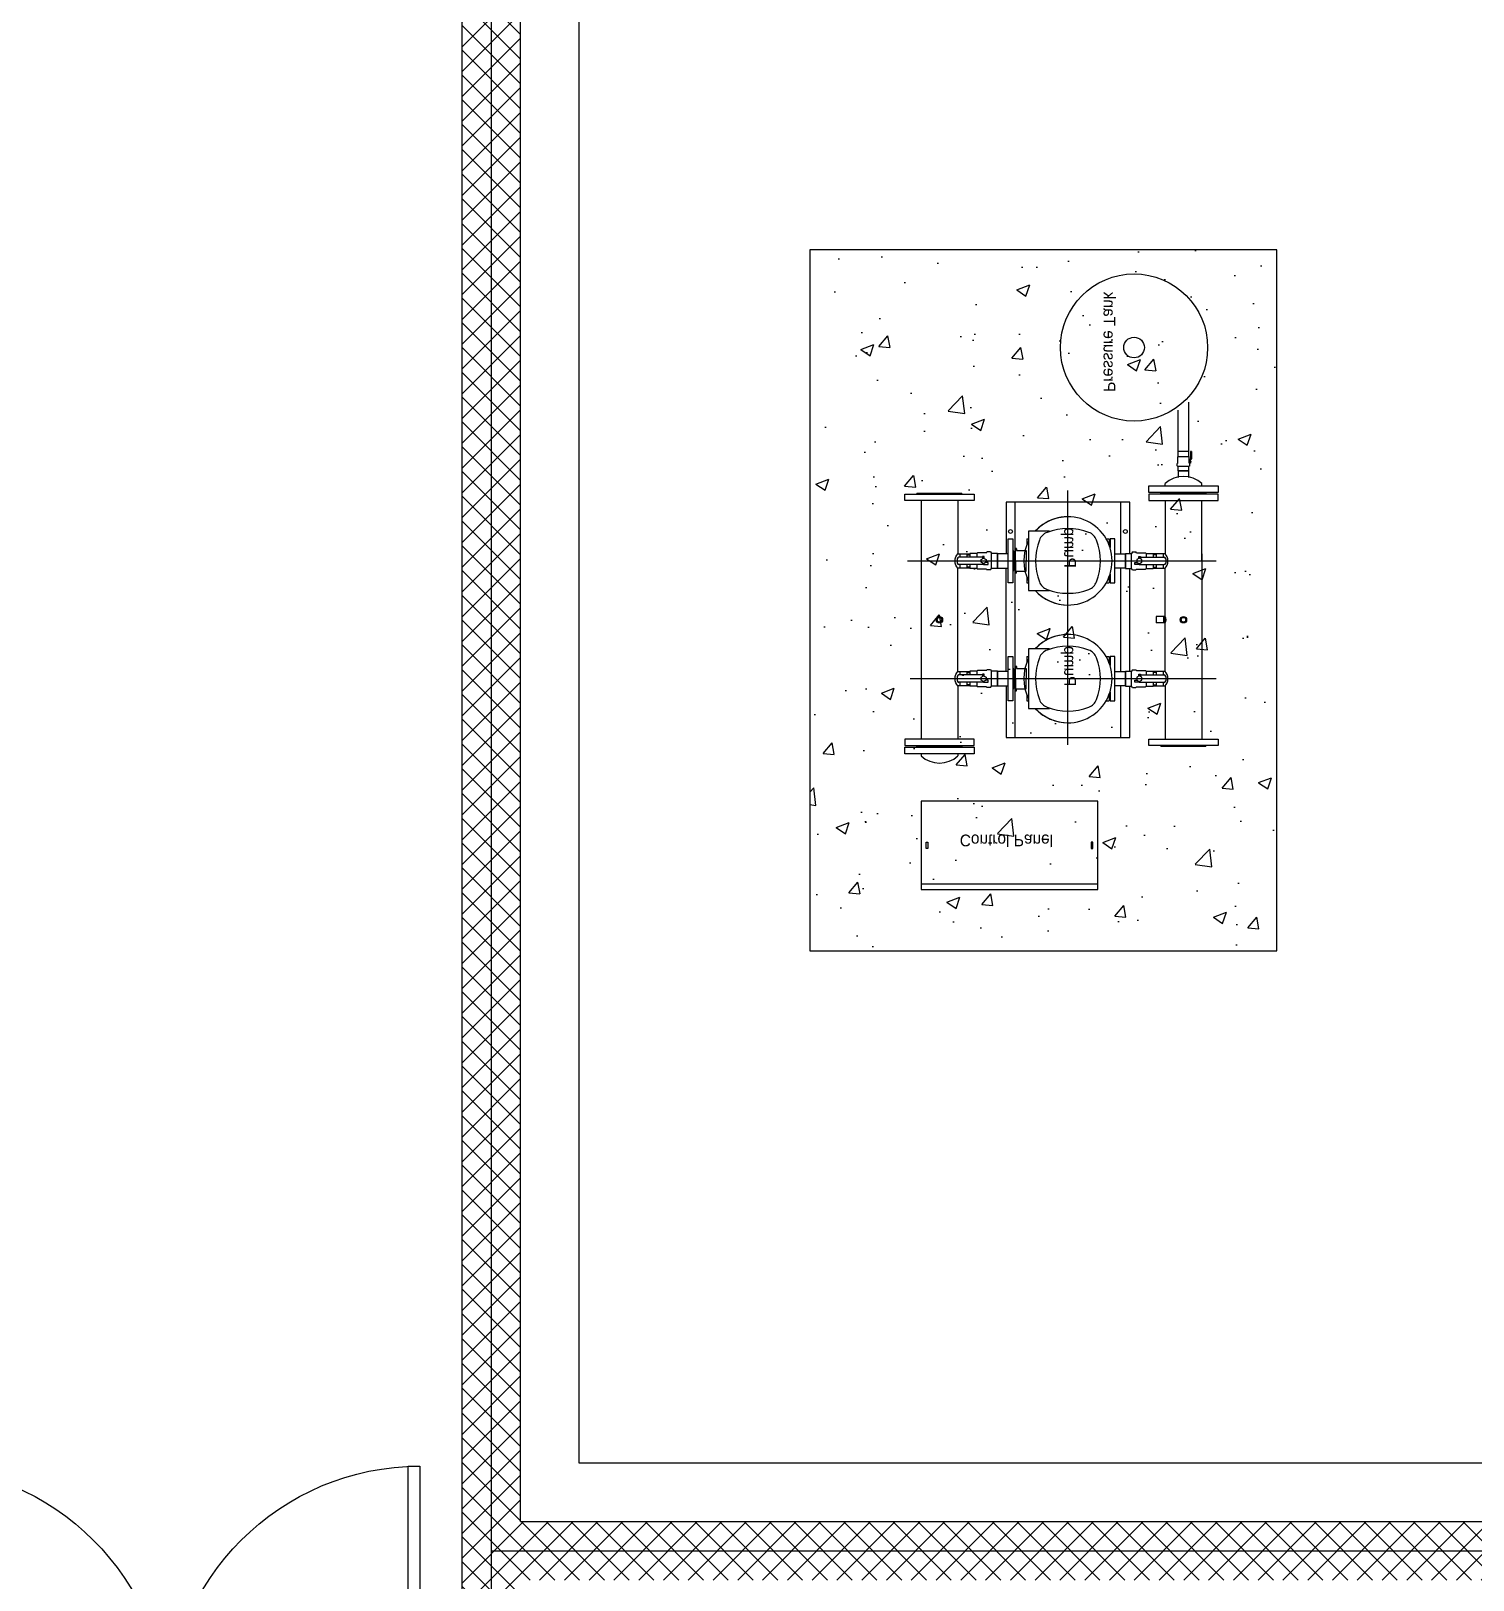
# Model space of a CAD drawing. Header units: millimetres. Extents: x 0 to 1390178, y 0 to 110113.
# Drawn here: x 18597 to 23535, y 18217 to 23522 of the extents above; entities that cross this region are included whole.
import ezdxf
from ezdxf.enums import TextEntityAlignment as Align
from ezdxf.xclip import XClip

# ---------------------------------------------------------------- set-up
doc = ezdxf.new("R2010")
doc.units = ezdxf.units.MM
doc.header["$LTSCALE"] = 100
doc.header["$XCLIPFRAME"] = 0
doc.linetypes.add('X - 평면도$0$CEN', pattern=[62, 60, -1, 0, -1])
doc.layers.get('DEFPOINTS').update_dxf_attribs({"color": 145})
doc.layers.add('X - 평면도$0$A-door', color=4, linetype='Continuous', lineweight=25)
for name, color, linetype, plot in [('X - 평면도$0$A-GUIDE TEXT', 67, 'Continuous', False), ('X - 평면도$0$DEFPOINT', 163, 'Continuous', False), ('X - 평면도$0$설비장비', 6, 'Continuous', False)]:
    doc.layers.add(name, color=color, linetype=linetype, plot=plot)
for name, color, linetype in [('X - 평면도$0$A-HAT', 253, 'Continuous'), ('X - 평면도$0$AA-WAXM-BROK', 3, 'Continuous'), ('X - 평면도$0$AA-XXXX-PATT', 8, 'Continuous'), ('X - 평면도$0$CEN', 1, 'X - 평면도$0$CEN'), ('X - 평면도$0$M-PAD', 8, 'Continuous'), ('X - 평면도$0$트랜치', 8, 'Continuous')]:
    doc.layers.add(name, color=color, linetype=linetype)
doc.styles.add('X - 평면도$0$HAUD01', font='Dotum.ttf')
doc.styles.add('X - 평면도$0$HY견고딕', font='')
doc.styles.get('X - 평면도$0$HY견고딕').set_extended_font_data('HYgtrE')
pattern_1 = [(45, (0, 0), (-42.426407, 42.426407), []), (135, (0, 0), (-42.426407, -42.426407), [])]

# ---------------------------------------------------------------- blocks, each defined once
blk = doc.blocks.new('X - 평면도$0$A$C2B30775D')
at = {"layer": 'X - 평면도$0$A-HAT'}
h = blk.add_hatch(dxfattribs=at)
h.set_pattern_fill('AR-CONC', color=253, scale=2.5)
h.set_pattern_definition([(50, (81513.93, -28393.1), (455.4617, -39.8477), [47.625, -523.875]), (355, (81513.93, -28393.1), (-88.1086, 477.642), [38.1, -419.1015]), (100.45144, (81551.9, -28396.43), (367.353, 437.7944), [40.475, -445.2256]), (46.1842, (81513.9, -28266.1), (677.6976, -105.106), [71.4375, -785.8125]), (96.6356, (81570.4, -28274.9), (593.5103, 618.5653), [60.7126, -667.839]), (351.1842, (81513.9, -28266.1), (593.5103, 618.5653), [57.15, -628.6493]), (21, (81577.43, -28297.86), (379.036, -255.663), [47.625, -523.875]), (326, (81577.43, -28297.86), (154.505, 460.47), [38.1, -419.1]), (71.45144, (81609, -28319.16), (533.541, 204.807), [40.475, -445.2248]), (37.5, (81513.93, -28393.11), (7.7215, 211.3876), [0, -414.02, 0, -425.45, 0, -420.6875]), (7.5, (81513.93, -28393.1), (167.04916, 250.45144), [0, -242.57, 0, -404.495, 0, -160.3375]), (327.5, (81372.32, -28393.11), (338.9765, -14.32186), [0, -158.75, 0, -495.3, 0, -657.225]), (317.5, (81308.82, -28393.1), (370.323, 63.5662), [0, -206.375, 0, -328.93, 0, -466.725])])
h.paths.add_polyline_path([(10990, 6735), (10990, 9135), (9390, 9135), (9390, 6735)])
at = {"layer": 'X - 평면도$0$A-HAT', "color": 253}
blk.add_lwpolyline([(10990, 9135), (9390, 9135), (9390, 6735), (10990, 6735)], close=True, dxfattribs=at)
blk = doc.blocks.new('X - 평면도$0$A$C598E7E63')
at = {"layer": 'X - 평면도$0$M-PAD'}
blk.add_lwpolyline([(12440, 18285), (10840, 18285), (10840, 15885), (12440, 15885)], close=True, dxfattribs=at)
at = {"layer": 'X - 평면도$0$설비장비'}
for p, q in [((12102, 17594.3), (12102, 17736.9)), ((12138, 17594.4), (12138, 17764.1)), ((12102, 17578.2), (12100.3, 17576.5)), ((12100.3, 17554.8), (12100.3, 17576.5)), ((12138, 17594.4), (12102, 17594.3)), ((12102, 17578.2), (12102, 17594.3)), ((12102, 17578.2), (12111.2, 17578.2)), ((12111.2, 17578.2), (12138, 17578.2)), ((12138, 17578.2), (12138, 17594.4)), ((12138, 17578.2), (12139.8, 17576.5)), ((12139.8, 17554.8), (12139.8, 17576.5)), ((12139.8, 17564.1), (12144.5, 17564.1)), ((12143.9, 17570.4), (12141.2, 17566.7)), ((12141.2, 17566.7), (12141.2, 17560.6)), ((12141.2, 17554.4), (12141.2, 17560.6)), ((12143.9, 17595.3), (12143.9, 17570.4)), ((12147.4, 17595.3), (12143.9, 17595.3)), ((12147.4, 17570.4), (12144.5, 17566.7)), ((12144.5, 17560.6), (12144.5, 17566.7)), ((12145.3, 17561.9), (12144.5, 17561.9)), ((12144.5, 17560.6), (12144.5, 17554.4)), ((12144.5, 17560.6), (12145.3, 17560.6)), ((12145.3, 17560.6), (12145.3, 17561.9)), ((12145.3, 17560.6), (12145.3, 17559.2)), ((12147.4, 17595.3), (12147.4, 17570.4)), ((12100.3, 17554.8), (12098.5, 17553.9)), ((12098.5, 17545.5), (12098.5, 17553.9)), ((12098.5, 17545.5), (12102, 17542.9)), ((12138, 17542.9), (12102, 17542.9)), ((12102, 17528.8), (12102, 17542.9)), ((12138, 17528.8), (12102, 17528.8)), ((12138, 17528.8), (12102, 17528.8)), ((12102, 17528.8), (12102, 17506)), ((12137.2, 17528.8), (12102.9, 17528.8)), ((12102.9, 17528.8), (12137.2, 17528.8)), ((12137.2, 17528.8), (12137.2, 17506.3)), ((12141.6, 17545.5), (12138, 17542.9)), ((12138, 17528.8), (12138, 17542.9)), ((12139.8, 17557), (12144.5, 17557)), ((12139.8, 17554.8), (12141.6, 17553.9)), ((12144.5, 17554.4), (12141.2, 17554.4)), ((12141.6, 17545.5), (12141.6, 17553.9)), ((12145.3, 17559.2), (12144.5, 17559.2)), ((11724.4, 16589.7), (11724.4, 17461.6)), ((12001.1, 17454.9), (12001.1, 17477.1)), ((12001.1, 17477.1), (12238.9, 17477.1)), ((12238.9, 17454.9), (12001.1, 17454.9)), ((12197.1, 17454.9), (12043, 17454.9)), ((12043, 17454.9), (12043, 17451.9)), ((12057, 17477.1), (12057, 17484.7)), ((12183, 17477.1), (12183, 17484.7)), ((12197.1, 17451.9), (12197.1, 17454.9)), ((12238.9, 17477.1), (12238.9, 17454.9)), ((11165.5, 17448.9), (11403.3, 17448.9)), ((11165.5, 17426.7), (11165.5, 17448.9)), ((11403.3, 17426.7), (11165.5, 17426.7)), ((11207.3, 17451.9), (11361.5, 17451.9)), ((11207.3, 17451.9), (11207.3, 17448.9)), ((11207.3, 17448.9), (11361.5, 17448.9)), ((11221.4, 17451.9), (11347.4, 17451.9)), ((11347.4, 17426.7), (11221.4, 17426.7)), ((11221.4, 17426.7), (11221.4, 16610.2)), ((11347.4, 17426.7), (11347.4, 17244.6)), ((11361.5, 17448.9), (11361.5, 17451.9)), ((11403.3, 17448.9), (11403.3, 17426.7)), ((11724.4, 17421.7), (11512.7, 17421.7)), ((11512.7, 17421.7), (11512.7, 17244.6)), ((11543, 17421.7), (11543, 16615.3)), ((11936.1, 17421.7), (11724.4, 17421.7)), ((11905.8, 17244.6), (11905.8, 17421.7)), ((11936.1, 17245.8), (11936.1, 17421.7)), ((12238.9, 17448.9), (12001.1, 17448.9)), ((12001.1, 17448.9), (12001.1, 17426.7)), ((12001.1, 17426.7), (12238.9, 17426.7)), ((12197.1, 17451.9), (12043, 17451.9)), ((12043, 17448.9), (12043, 17451.9)), ((12197.1, 17451.9), (12043, 17451.9)), ((12197.1, 17448.9), (12043, 17448.9)), ((12183, 17451.9), (12057, 17451.9)), ((12183, 17451.9), (12057, 17451.9)), ((12057, 17426.7), (12057, 17244.6)), ((12183, 17220.1), (12183, 17426.7)), ((12197.1, 17451.9), (12197.1, 17448.9)), ((12238.9, 17426.7), (12238.9, 17448.9)), ((11519.8, 17144.5), (11519.8, 17295.7)), ((11519.8, 17295.7), (11535.9, 17295.7)), ((11535.9, 17295.7), (11535.9, 17144.5)), ((11583.3, 17295.7), (11583.3, 17274.4)), ((11583.3, 17295.7), (11589.3, 17295.7)), ((11589.3, 17321.9), (11589.3, 17118.3)), ((11661.4, 17321.9), (11589.3, 17321.9)), ((11661.4, 17320.9), (11661.4, 17321.9)), ((11855.3, 17295.7), (11865.5, 17295.7)), ((11865.5, 17295.7), (11865.5, 17274.4)), ((11868.5, 17295.7), (11868.5, 17265.7)), ((11884.7, 17295.7), (11868.5, 17295.7)), ((11884.7, 17144.5), (11884.7, 17295.7)), ((11347.4, 17244.6), (11388.2, 17244.6)), ((11354.4, 17244.6), (11354.4, 17232.7)), ((11377.6, 17244.6), (11377.6, 17232.7)), ((11377.6, 17241.5), (11388.2, 17241.5)), ((11388.2, 17245.8), (11388.2, 17232.7)), ((11388.2, 17245.8), (11388.2, 17232.7)), ((11412.3, 17245.8), (11388.2, 17245.8)), ((11388.2, 17244.6), (11388.2, 17232.7)), ((11412.3, 17245.8), (11414.7, 17248.3)), ((11412.3, 17245.8), (11412.3, 17232.7)), ((11445.7, 17248.3), (11414.7, 17248.3)), ((11445.7, 17248.3), (11447.1, 17250.8)), ((11459.1, 17250.8), (11447.1, 17250.8)), ((11459.1, 17250.8), (11462.8, 17245.8)), ((11462.8, 17194.4), (11462.8, 17245.8)), ((11483, 17245.8), (11462.8, 17245.8)), ((11483, 17194.4), (11483, 17245.8)), ((11483, 17194.4), (11483, 17245.8)), ((11483, 17244.6), (11483, 17195.6)), ((11519.8, 17244.6), (11483, 17244.6)), ((11535.9, 17253.3), (11535.9, 17186.8)), ((11538.9, 17253.3), (11535.9, 17253.3)), ((11538.9, 17186.8), (11538.9, 17253.3)), ((11544.6, 17220.1), (11544.6, 17261.4)), ((11548.6, 17261.4), (11548.6, 17255.4)), ((11548.6, 17255.4), (11580.9, 17255.4)), ((11580.9, 17255.4), (11580.9, 17220.1)), ((11884.7, 17244.6), (11921.5, 17244.6)), ((11921.5, 17194.4), (11921.5, 17245.8)), ((11921.5, 17194.4), (11921.5, 17245.8)), ((11921.5, 17245.8), (11941.6, 17245.8)), ((11921.5, 17244.6), (11921.5, 17195.6)), ((11945.3, 17250.8), (11941.6, 17245.8)), ((11941.6, 17194.4), (11941.6, 17245.8)), ((11945.3, 17250.8), (11957.3, 17250.8)), ((11958.7, 17248.3), (11957.3, 17250.8)), ((11958.7, 17248.3), (11989.7, 17248.3)), ((11992.1, 17245.8), (11989.7, 17248.3)), ((11992.1, 17245.8), (11992.1, 17232.7)), ((11992.1, 17245.8), (12016.2, 17245.8)), ((12016.2, 17245.8), (12016.2, 17232.7)), ((12016.2, 17245.8), (12016.2, 17232.7)), ((12057, 17244.6), (12016.2, 17244.6)), ((12016.2, 17244.6), (12016.2, 17232.7)), ((12026.8, 17241.5), (12016.2, 17241.5)), ((12026.8, 17244.6), (12026.8, 17232.7)), ((12050, 17244.6), (12050, 17232.7)), ((12183, 17244.6), (12183, 16816.9)), ((11174.4, 17220.1), (12231.5, 17220.1)), ((11345.4, 17227.6), (11345.4, 17212.5)), ((11388.2, 17195.6), (11347.4, 17195.6)), ((11347.4, 16841.4), (11347.4, 17195.6)), ((11432, 17232.7), (11350.4, 17232.7)), ((11435.6, 17207.5), (11350.4, 17207.5)), ((11354.4, 17207.5), (11354.4, 17195.6)), ((11377.6, 17207.5), (11377.6, 17195.6)), ((11388.2, 17198.6), (11377.6, 17198.6)), ((11388.2, 17207.5), (11388.2, 17195.6)), ((11388.2, 17207.5), (11388.2, 17194.4)), ((11388.2, 17207.5), (11388.2, 17194.4)), ((11412.3, 17194.4), (11388.2, 17194.4)), ((11412.3, 17207.5), (11412.3, 17194.4)), ((11412.3, 17194.4), (11414.7, 17191.9)), ((11445.7, 17191.9), (11414.7, 17191.9)), ((11427.3, 17224.9), (11435.6, 17229.7)), ((11427.3, 17215.3), (11427.3, 17224.9)), ((11435.6, 17210.5), (11427.3, 17215.3)), ((11432, 17234.9), (11432, 17229.6)), ((11437.5, 17234.9), (11432, 17234.9)), ((11432, 17229.6), (11437.5, 17229.6)), ((11435.6, 17229.7), (11443.9, 17224.9)), ((11443.9, 17215.3), (11435.6, 17210.5)), ((11435.6, 17207.5), (11451.5, 17207.5)), ((11437.5, 17229.6), (11437.5, 17234.9)), ((11451.5, 17214.4), (11442.5, 17214.4)), ((11443.9, 17224.9), (11443.9, 17215.3)), ((11445.7, 17191.9), (11447.1, 17189.3)), ((11459.1, 17189.3), (11447.1, 17189.3)), ((11451.5, 17207.5), (11451.5, 17214.4)), ((11459.1, 17189.3), (11462.8, 17194.4)), ((11483, 17194.4), (11462.8, 17194.4)), ((11483, 17195.6), (11519.8, 17195.6)), ((11512.7, 16841.4), (11512.7, 17195.6)), ((11544.6, 17220.1), (11544.6, 17178.7)), ((11580.9, 17184.8), (11580.9, 17220.1)), ((11921.5, 17195.6), (11884.7, 17195.6)), ((11905.8, 16841.4), (11905.8, 17195.6)), ((11921.5, 17194.4), (11941.6, 17194.4)), ((11936.1, 16842.6), (11936.1, 17194.4)), ((11945.3, 17189.3), (11941.6, 17194.4)), ((11945.3, 17189.3), (11957.3, 17189.3)), ((11953, 17207.5), (11953, 17214.4)), ((11953, 17214.4), (11961.9, 17214.4)), ((11968.8, 17207.5), (11953, 17207.5)), ((11958.7, 17191.9), (11957.3, 17189.3)), ((11958.7, 17191.9), (11989.7, 17191.9)), ((11968.8, 17229.7), (11960.5, 17224.9)), ((11960.5, 17224.9), (11960.5, 17215.3)), ((11960.5, 17215.3), (11968.8, 17210.5)), ((11966.9, 17229.6), (11966.9, 17234.9)), ((11966.9, 17234.9), (11972.4, 17234.9)), ((11972.4, 17229.6), (11966.9, 17229.6)), ((11977.1, 17224.9), (11968.8, 17229.7)), ((11968.8, 17210.5), (11977.1, 17215.3)), ((11968.8, 17207.5), (12054, 17207.5)), ((11972.4, 17234.9), (11972.4, 17229.6)), ((11972.4, 17232.7), (12054, 17232.7)), ((11977.1, 17215.3), (11977.1, 17224.9)), ((11992.1, 17194.4), (11989.7, 17191.9)), ((11992.1, 17207.5), (11992.1, 17194.4)), ((11992.1, 17194.4), (12016.2, 17194.4)), ((12016.2, 17207.5), (12016.2, 17195.6)), ((12016.2, 17207.5), (12016.2, 17194.4)), ((12016.2, 17207.5), (12016.2, 17194.4)), ((12016.2, 17198.6), (12026.8, 17198.6)), ((12016.2, 17195.6), (12057, 17195.6)), ((12026.8, 17207.5), (12026.8, 17195.6)), ((12050, 17207.5), (12050, 17195.6)), ((12057, 16841.4), (12057, 17195.6)), ((12059, 17227.6), (12059, 17212.5)), ((11535.9, 17144.5), (11519.8, 17144.5)), ((11535.9, 17186.8), (11538.9, 17186.8)), ((11548.6, 17178.7), (11548.6, 17184.8)), ((11548.6, 17184.8), (11580.9, 17184.8)), ((11583.3, 17165.8), (11583.3, 17144.5)), ((11583.3, 17144.5), (11589.3, 17144.5)), ((11855.3, 17144.5), (11865.5, 17144.5)), ((11865.5, 17165.8), (11865.5, 17144.5)), ((11868.5, 17174.4), (11868.5, 17144.5)), ((11868.5, 17144.5), (11884.7, 17144.5)), ((11589.3, 17118.3), (11661.4, 17118.3)), ((11661.4, 17118.3), (11661.4, 17119.3)), ((12057, 17029.4), (12026.8, 17029.4)), ((12026.8, 17029.4), (12026.8, 17007.5)), ((12053.2, 17007.5), (12053.2, 17029.4)), ((12057, 17007.5), (12026.8, 17007.5)), ((11519.8, 16741.3), (11519.8, 16892.5)), ((11519.8, 16892.5), (11535.9, 16892.5)), ((11535.9, 16892.5), (11535.9, 16741.3)), ((11583.3, 16892.5), (11583.3, 16871.2)), ((11583.3, 16892.5), (11589.3, 16892.5)), ((11589.3, 16918.7), (11589.3, 16715.1)), ((11661.4, 16918.7), (11589.3, 16918.7)), ((11661.4, 16917.7), (11661.4, 16918.7)), ((11855.3, 16892.5), (11865.5, 16892.5)), ((11865.5, 16892.5), (11865.5, 16871.2)), ((11868.5, 16892.5), (11868.5, 16862.5)), ((11884.7, 16892.5), (11868.5, 16892.5)), ((11884.7, 16741.3), (11884.7, 16892.5)), ((11184.1, 16816.9), (12231.5, 16816.9)), ((11345.4, 16824.4), (11345.4, 16809.3)), ((11347.4, 16841.4), (11388.2, 16841.4)), ((11432, 16829.5), (11350.4, 16829.5)), ((11354.4, 16841.4), (11354.4, 16829.5)), ((11377.6, 16841.4), (11377.6, 16829.5)), ((11377.6, 16838.3), (11388.2, 16838.3)), ((11388.2, 16842.6), (11388.2, 16829.5)), ((11388.2, 16842.6), (11388.2, 16829.5)), ((11412.3, 16842.6), (11388.2, 16842.6)), ((11388.2, 16841.4), (11388.2, 16829.5)), ((11412.3, 16842.6), (11414.7, 16845.1)), ((11412.3, 16842.6), (11412.3, 16829.5)), ((11445.7, 16845.1), (11414.7, 16845.1)), ((11427.3, 16821.7), (11435.6, 16826.5)), ((11427.3, 16812.1), (11427.3, 16821.7)), ((11432, 16831.7), (11432, 16826.4)), ((11437.5, 16831.7), (11432, 16831.7)), ((11432, 16826.4), (11437.5, 16826.4)), ((11435.6, 16826.5), (11443.9, 16821.7)), ((11437.5, 16826.4), (11437.5, 16831.7)), ((11443.9, 16821.7), (11443.9, 16812.1)), ((11445.7, 16845.1), (11447.1, 16847.6)), ((11459.1, 16847.6), (11447.1, 16847.6)), ((11459.1, 16847.6), (11462.8, 16842.6)), ((11462.8, 16791.2), (11462.8, 16842.6)), ((11483, 16842.6), (11462.8, 16842.6)), ((11483, 16791.2), (11483, 16842.6)), ((11483, 16791.2), (11483, 16842.6)), ((11483, 16841.4), (11483, 16792.4)), ((11519.8, 16841.4), (11483, 16841.4)), ((11535.9, 16850.1), (11535.9, 16783.6)), ((11538.9, 16850.1), (11535.9, 16850.1)), ((11538.9, 16783.6), (11538.9, 16850.1)), ((11538.9, 16792.4), (11538.9, 16841.4)), ((11544.6, 16816.9), (11544.6, 16858.2)), ((11544.6, 16816.9), (11544.6, 16775.5)), ((11548.6, 16858.2), (11548.6, 16852.2)), ((11548.6, 16852.2), (11580.9, 16852.2)), ((11580.9, 16852.2), (11580.9, 16816.9)), ((11580.9, 16781.6), (11580.9, 16816.9)), ((11884.7, 16841.4), (11921.5, 16841.4)), ((11921.5, 16791.2), (11921.5, 16842.6)), ((11921.5, 16791.2), (11921.5, 16842.6)), ((11921.5, 16842.6), (11941.6, 16842.6)), ((11921.5, 16841.4), (11921.5, 16792.4)), ((11945.3, 16847.6), (11941.6, 16842.6)), ((11941.6, 16791.2), (11941.6, 16842.6)), ((11945.3, 16847.6), (11957.3, 16847.6)), ((11958.7, 16845.1), (11957.3, 16847.6)), ((11958.7, 16845.1), (11989.7, 16845.1)), ((11968.8, 16826.5), (11960.5, 16821.7)), ((11960.5, 16821.7), (11960.5, 16812.1)), ((11966.9, 16826.4), (11966.9, 16831.7)), ((11966.9, 16831.7), (11972.4, 16831.7)), ((11972.4, 16826.4), (11966.9, 16826.4)), ((11977.1, 16821.7), (11968.8, 16826.5)), ((11972.4, 16831.7), (11972.4, 16826.4)), ((11972.4, 16829.5), (12054, 16829.5)), ((11977.1, 16812.1), (11977.1, 16821.7)), ((11992.1, 16842.6), (11989.7, 16845.1)), ((11992.1, 16842.6), (11992.1, 16829.5)), ((11992.1, 16842.6), (12016.2, 16842.6)), ((12016.2, 16842.6), (12016.2, 16829.5)), ((12016.2, 16842.6), (12016.2, 16829.5)), ((12057, 16841.4), (12016.2, 16841.4)), ((12016.2, 16841.4), (12016.2, 16829.5)), ((12026.8, 16838.3), (12016.2, 16838.3)), ((12026.8, 16841.4), (12026.8, 16829.5)), ((12050, 16841.4), (12050, 16829.5)), ((12059, 16824.4), (12059, 16809.3)), ((12183, 16841.4), (12183, 16816.9)), ((12183, 16841.4), (12183, 16610.2)), ((11347.4, 16792.4), (11347.4, 16610.2)), ((11388.2, 16792.4), (11347.4, 16792.4)), ((11435.6, 16804.3), (11350.4, 16804.3)), ((11354.4, 16804.3), (11354.4, 16792.4)), ((11377.6, 16804.3), (11377.6, 16792.4)), ((11388.2, 16795.4), (11377.6, 16795.4)), ((11388.2, 16804.3), (11388.2, 16792.4)), ((11388.2, 16804.3), (11388.2, 16791.2)), ((11388.2, 16804.3), (11388.2, 16791.2)), ((11412.3, 16791.2), (11388.2, 16791.2)), ((11412.3, 16804.3), (11412.3, 16791.2)), ((11412.3, 16791.2), (11414.7, 16788.7)), ((11445.7, 16788.7), (11414.7, 16788.7)), ((11435.6, 16807.3), (11427.3, 16812.1)), ((11443.9, 16812.1), (11435.6, 16807.3)), ((11435.6, 16804.3), (11451.5, 16804.3)), ((11451.5, 16811.2), (11442.5, 16811.2)), ((11445.7, 16788.7), (11447.1, 16786.1)), ((11459.1, 16786.1), (11447.1, 16786.1)), ((11451.5, 16804.3), (11451.5, 16811.2)), ((11459.1, 16786.1), (11462.8, 16791.2)), ((11483, 16791.2), (11462.8, 16791.2)), ((11483, 16792.4), (11519.8, 16792.4)), ((11512.7, 16792.4), (11512.7, 16615.3)), ((11512.7, 16792.4), (11512.7, 16615.3)), ((11535.9, 16783.6), (11538.9, 16783.6)), ((11548.6, 16775.5), (11548.6, 16781.6)), ((11548.6, 16781.6), (11580.9, 16781.6)), ((11868.5, 16771.2), (11868.5, 16741.3)), ((11921.5, 16792.4), (11884.7, 16792.4)), ((11905.8, 16615.3), (11905.8, 16792.4)), ((11921.5, 16791.2), (11941.6, 16791.2)), ((11936.1, 16615.3), (11936.1, 16791.2)), ((11945.3, 16786.1), (11941.6, 16791.2)), ((11945.3, 16786.1), (11957.3, 16786.1)), ((11953, 16804.3), (11953, 16811.2)), ((11953, 16811.2), (11961.9, 16811.2)), ((11968.8, 16804.3), (11953, 16804.3)), ((11958.7, 16788.7), (11957.3, 16786.1)), ((11958.7, 16788.7), (11989.7, 16788.7)), ((11960.5, 16812.1), (11968.8, 16807.3)), ((11968.8, 16807.3), (11977.1, 16812.1)), ((11968.8, 16804.3), (12054, 16804.3)), ((11992.1, 16791.2), (11989.7, 16788.7)), ((11992.1, 16804.3), (11992.1, 16791.2)), ((11992.1, 16791.2), (12016.2, 16791.2)), ((12016.2, 16804.3), (12016.2, 16792.4)), ((12016.2, 16804.3), (12016.2, 16791.2)), ((12016.2, 16804.3), (12016.2, 16791.2)), ((12016.2, 16795.4), (12026.8, 16795.4)), ((12016.2, 16792.4), (12057, 16792.4)), ((12026.8, 16804.3), (12026.8, 16792.4)), ((12050, 16804.3), (12050, 16792.4)), ((12057, 16792.4), (12057, 16610.2)), ((11535.9, 16741.3), (11519.8, 16741.3)), ((11583.3, 16762.6), (11583.3, 16741.3)), ((11583.3, 16741.3), (11589.3, 16741.3)), ((11589.3, 16715.1), (11661.4, 16715.1)), ((11661.4, 16715.1), (11661.4, 16716.1)), ((11855.3, 16741.3), (11865.5, 16741.3)), ((11865.5, 16762.6), (11865.5, 16741.3)), ((11868.5, 16741.3), (11884.7, 16741.3)), ((11936.1, 16615.3), (11936.1, 16716.1)), ((11403.3, 16610.2), (11165.5, 16610.2)), ((11165.5, 16610.2), (11165.5, 16588.1)), ((11403.3, 16588.1), (11403.3, 16610.2)), ((11512.7, 16615.3), (11936.1, 16615.3)), ((12001.1, 16588.1), (12001.1, 16610.2)), ((12001.1, 16610.2), (12238.9, 16610.2)), ((12057, 16610.2), (12183, 16610.2)), ((12238.9, 16610.2), (12238.9, 16588.1)), ((11165.5, 16588.1), (11403.3, 16588.1)), ((11165.5, 16582), (11403.3, 16582)), ((11165.5, 16559.8), (11165.5, 16582)), ((11403.3, 16559.8), (11165.5, 16559.8)), ((11207.3, 16585), (11207.3, 16588.1)), ((11207.3, 16588.1), (11361.5, 16588.1)), ((11207.3, 16585), (11361.5, 16585)), ((11207.3, 16585), (11361.5, 16585)), ((11207.3, 16585), (11207.3, 16582)), ((11207.3, 16582), (11361.5, 16582)), ((11221.4, 16585), (11347.4, 16585)), ((11221.4, 16585), (11347.4, 16585)), ((11221.4, 16559.8), (11221.4, 16552.2)), ((11347.4, 16559.8), (11347.4, 16552.2)), ((11361.5, 16588.1), (11361.5, 16585)), ((11361.5, 16582), (11361.5, 16585)), ((11403.3, 16582), (11403.3, 16559.8)), ((12238.9, 16588.1), (12001.1, 16588.1)), ((12197.1, 16588.1), (12043, 16588.1)), ((12043, 16588.1), (12043, 16585)), ((12197.1, 16585), (12043, 16585)), ((12183, 16585), (12057, 16585)), ((12197.1, 16585), (12197.1, 16588.1)), ((11826.2, 16396.8), (11221.4, 16396.8)), ((11221.4, 16396.8), (11221.4, 16094.4)), ((11826.2, 16094.4), (11826.2, 16396.8)), ((11238.6, 16235.3), (11238.6, 16256.5)), ((11238.6, 16256.5), (11244.2, 16256.5)), ((11244.2, 16235.3), (11238.6, 16235.3)), ((11244.2, 16256.5), (11244.2, 16235.3)), ((11809, 16256.5), (11803.4, 16256.5)), ((11803.4, 16256.5), (11803.4, 16235.3)), ((11803.4, 16235.3), (11809, 16235.3)), ((11809, 16235.3), (11809, 16256.5)), ((11221.4, 16114.6), (11523.8, 16114.6)), ((11221.4, 16094.4), (11523.8, 16094.4)), ((11523.8, 16114.6), (11826.2, 16114.6)), ((11523.8, 16094.4), (11826.2, 16094.4))]:
    blk.add_line(p, q, dxfattribs=at)
for centre, radius in [((11950.8, 17950.9), 252), ((11950.8, 17950.9), 35.3), ((11527.8, 17320.9), 6.55), ((11921, 17320.9), 6.55), ((11284.4, 17018.5), 10.9), ((12120, 17018.5), 10.9), ((11284.4, 17018.5), 7.91), ((12120, 17018.5), 7.91)]:
    blk.add_circle(centre, radius, dxfattribs=at)
for centre, radius, start, end in [((12120, 17415.6), 93.5, 47.6666, 132.3334), ((11724.4, 17220.1), 151.2, 89.9984, 137.6751), ((11724.4, 17220.1), 151.2, 222.3249, 137.6751), ((11669, 17275.4), 45.4, 110.7588, 159.2412), ((11724.4, 17129.3), 201.6, 69.2412, 110.7588), ((11779.8, 17275.4), 45.4, 20.7588, 69.2412), ((11724.4, 17220.1), 151.2, 153.288, 206.712), ((11724.4, 17220.1), 151.2, 153.2951, 206.7049), ((11815.1, 17220.1), 201.6, 159.2412, 200.7588), ((11633.7, 17220.1), 201.6, 339.2412, 20.7588), ((11350.4, 17227.6), 5.04, 90, 180), ((11350.4, 17212.5), 5.04, 180, 270), ((12054, 17227.6), 5.04, 0, 90), ((12054, 17212.5), 5.04, 270, 0), ((11669, 17164.7), 45.4, 200.7588, 249.2412), ((11779.8, 17164.7), 45.4, 290.7588, 339.2412), ((11724.4, 17220.1), 151.2, 222.3249, 270.0016), ((11724.4, 17310.8), 201.6, 249.2412, 290.7588), ((12044.1, 17018.5), 16.9, 319.6849, 40.3151), ((11724.4, 16816.9), 151.2, 89.9984, 137.6751), ((11724.4, 16816.9), 151.2, 222.3249, 137.6751), ((11724.4, 16726.2), 201.6, 69.2412, 110.7588), ((11724.4, 16816.9), 151.2, 153.288, 206.712), ((11724.4, 16816.9), 151.2, 153.2951, 206.7049), ((11815.1, 16816.9), 201.6, 159.2412, 200.7588), ((11669, 16872.3), 45.4, 110.7588, 159.2412), ((11779.8, 16872.3), 45.4, 20.7588, 69.2412), ((11633.7, 16816.9), 201.6, 339.2412, 20.7588), ((11350.4, 16824.4), 5.04, 90, 180), ((12054, 16824.4), 5.04, 0, 90), ((11350.4, 16809.3), 5.04, 180, 270), ((12054, 16809.3), 5.04, 270, 0), ((11724.4, 16816.9), 151.2, 222.3249, 270.0016), ((11669, 16761.5), 45.4, 200.7588, 249.2412), ((11724.4, 16907.6), 201.6, 249.2412, 290.7588), ((11779.8, 16761.5), 45.4, 290.7588, 339.2412), ((11284.4, 16621.4), 93.5, 227.6666, 312.3334)]:
    blk.add_arc(centre, radius, start, end, dxfattribs=at)
at = {"layer": 'X - 평면도$0$설비장비', "extrusion": (0, 0, -1)}
for centre, major_axis, ratio, start_param, end_param in [((11354.4, 17220.1), (0, 27), 0.615453, 3.5797, 5.845078), ((11546.6, 17178.7), (-2.02, 0), 0.5, 3.141593, 6.283185), ((11354.4, 16816.9), (0, 27), 0.615453, 3.5797, 5.845078), ((11546.6, 16775.5), (-2.02, 0), 0.5, 3.141593, 6.283185)]:
    blk.add_ellipse(centre, major_axis=major_axis, ratio=ratio, start_param=start_param, end_param=end_param, dxfattribs=at)
at = {"layer": 'X - 평면도$0$설비장비'}
for centre, major_axis, ratio, start_param, end_param in [((11546.6, 17261.4), (-2.02, 0), 0.5, 3.141593, 6.283185), ((12050, 17220.1), (0, 27), 0.615453, 3.5797, 5.845078), ((11546.6, 16858.2), (-2.02, 0), 0.5, 3.141593, 6.283185), ((12050, 16816.9), (0, 27), 0.615453, 3.5797, 5.845078)]:
    blk.add_ellipse(centre, major_axis=major_axis, ratio=ratio, start_param=start_param, end_param=end_param, dxfattribs=at)
at = {"layer": 'X - 평면도$0$설비장비', "extrusion": (0, 0, -1), "style": 'X - 평면도$0$HY견고딕'}
for s, rotation, p in [('Pressure Tank', 90, (-11846.3, 17798.9)), ('Pump', 90, (-11711.5, 17196.5)), ('Pump', 90, (-11711.5, 16790.7)), ('Control Panel', 180, (-11353.9, 16283))]:
    blk.add_text(s, height=40.32, rotation=rotation, dxfattribs=at).set_placement(p)
blk = doc.blocks.new('X - 평면도$0$철재양여닫이문(S)1')
at = {"layer": 'X - 평면도$0$A-door', "color": 9}
for p, q in [((35, 0), (1765, 0)), ((45, -40), (1755, -40)), ((35, -180), (1765, -180))]:
    blk.add_line(p, q, dxfattribs=at)
at = {"layer": 'X - 평면도$0$A-door'}
for points in [[(75, 865), (35, 865), (35, 0), (75, 0)], [(1725, 865), (1765, 865), (1765, 0), (1725, 0)], [(1.6, -30), (1.6, -1.6), (33.4, -1.6), (33.4, -41.6), (43.4, -41.6), (43.4, -138.4), (33.4, -138.4), (33.4, -178.4), (1.6, -178.4), (1.6, -150), (0, -150), (0, -180), (35, -180), (35, -140), (45, -140), (45, -40), (35, -40), (35, 0), (0, 0), (0, -30)], [(1798.4, -30), (1798.4, -1.6), (1766.6, -1.6), (1766.6, -41.6), (1756.6, -41.6), (1756.6, -138.4), (1766.6, -138.4), (1766.6, -178.4), (1798.4, -178.4), (1798.4, -150), (1800, -150), (1800, -180), (1765, -180), (1765, -140), (1755, -140), (1755, -40), (1765, -40), (1765, 0), (1800, 0), (1800, -30)]]:
    blk.add_lwpolyline(points, close=True, dxfattribs=at)
at = {"layer": 'X - 평면도$0$A-door', "color": 8}
for points in [[(33.4, -1.6), (1.6, -1.6), (1.6, -178.4), (33.4, -178.4), (33.4, -176.8), (3.2, -176.8), (3.2, -3.2), (33.4, -3.2)], [(1766.6, -1.6), (1798.4, -1.6), (1798.4, -178.4), (1766.6, -178.4), (1766.6, -176.8), (1796.8, -176.8), (1796.8, -3.2), (1766.6, -3.2)]]:
    blk.add_lwpolyline(points, close=True, dxfattribs=at)
at = {"layer": 'X - 평면도$0$A-door', "color": 1}
for centre, start, end in [((35, 0), 0, 90), ((1765, 0), 90, 180)]:
    blk.add_arc(centre, 865, start, end, dxfattribs=at)
at = {"layer": 'X - 평면도$0$A-GUIDE TEXT'}
for p, q in [((-10, -175), (-10, -5)), ((1810, -175), (1810, -5))]:
    blk.add_line(p, q, dxfattribs=at)
at = {"layer": 'X - 평면도$0$DEFPOINT', "style": 'X - 평면도$0$HAUD01'}
blk.add_text('1800', height=50, dxfattribs=at).set_placement((897.8, -180), align=Align.BOTTOM_CENTER)
blk = doc.blocks.new('X - 평면도', base_point=(-475.4, -286.7))
at = {"layer": 'X - 평면도$0$AA-XXXX-PATT'}
h = blk.add_hatch(dxfattribs=at)
h.set_pattern_fill('_USER', color=256, scale=60, angle=45, double=1, pattern_type=0)
h.set_pattern_definition(pattern_1)
h.paths.add_polyline_path([(39322, 27193.1), (39322, 26993.1), (39722, 26993.1), (39722, 27193.1)])
h.paths.add_polyline_path([(38602, 26993.1), (38602, 27193.1), (37222, 27193.1), (37222, 26993.1)])
h.paths.add_polyline_path([(41042, 27193.1), (41042, 26993.1), (45772, 26993.1), (45772, 26893.1), (45972, 26893.1), (45972, 41673.1), (52012, 41673.1), (52012, 41873.1), (45972, 41873.1), (45972, 41973.1), (45772, 41973.1), (45772, 32493.1), (45672, 32493.1), (45672, 32293.1), (45772, 32293.1), (45772, 27193.1)])
h.paths.add_polyline_path([(40322, 26993.1), (40322, 27193.1), (39922, 27193.1), (39922, 26993.1)])
h = blk.add_hatch(dxfattribs=at)
h.set_pattern_fill('_USER', color=256, scale=60, angle=45, double=1, pattern_type=0)
h.set_pattern_definition(pattern_1)
h.paths.add_polyline_path([(39322, 18493.1), (39322, 18293.1), (39722, 18293.1), (39722, 18493.1)])
h.paths.add_polyline_path([(38602, 18293.1), (38602, 18493.1), (37222, 18493.1), (37222, 18293.1)])
h.paths.add_polyline_path([(40322, 18293.1), (40322, 18493.1), (39922, 18493.1), (39922, 18293.1)])
h.paths.add_polyline_path([(52012, 32973.1), (52012, 33173.1), (45972, 33173.1), (45972, 32973.1)])
h.paths.add_polyline_path([(53832, 33173.1), (53832, 32973.1), (54122, 32973.1), (54122, 33173.1)])
at = {"layer": 'DEFPOINTS'}
blk.add_lwpolyline([(27286.2, 9289.6), (88213.6, 9289.6), (88213.6, -40156.9), (27286.2, -40156.9)], close=True, dxfattribs=at)
at = {"layer": 'X - 평면도$0$AA-WAXM-BROK'}
for p, q in [((45772, 32493.1), (45772, 41973.1)), ((45972, 33173.1), (45972, 41673.1)), ((45972, 33173.1), (52012, 33173.1))]:
    blk.add_line(p, q, dxfattribs=at)
at = {"layer": 'X - 평면도$0$CEN'}
for p, q in [((45872, 26393.1), (45872, 52823.1)), ((45872, 33073.1), (54222, 33073.1))]:
    blk.add_line(p, q, dxfattribs=at)
at = {"layer": 'X - 평면도$0$트랜치'}
blk.add_lwpolyline([(46172, 33373.1), (46172, 41473.1), (53922, 41473.1), (53922, 33373.1), (46172, 33373.1)], dxfattribs=at)
for name, p in [('X - 평면도$0$A$C2B30775D', (37572, 28393.1)), ('X - 평면도$0$A$C598E7E63', (36122, 19243.1))]:
    blk.add_blockref(name, p)
at = {"layer": 'X - 평면도$0$A-door', "xscale": -1}
blk.add_blockref('X - 평면도$0$철재양여닫이문(S)1', (45662, 32498.1), dxfattribs=at)

msp = doc.modelspace()

# ---------------------------------------------------------------- block references
ref = msp.add_blockref('X - 평면도', (-26173.8, -15042.6))
XClip(ref).set_block_clipping_path([(33824.3412808923, 19243.1096737636), (88213.6007375629, 68689.6188814965)])

# ---------------------------------------------------------------- next in the draw order: block references
ref = msp.add_blockref('X - 평면도', (-9161.4, 44357.4))
XClip(ref).set_block_clipping_path([(62960.0628521051, -40278.9423275622), (79064.4586540633, 9289.6188814864)])

doc.saveas('drawing.dxf')
